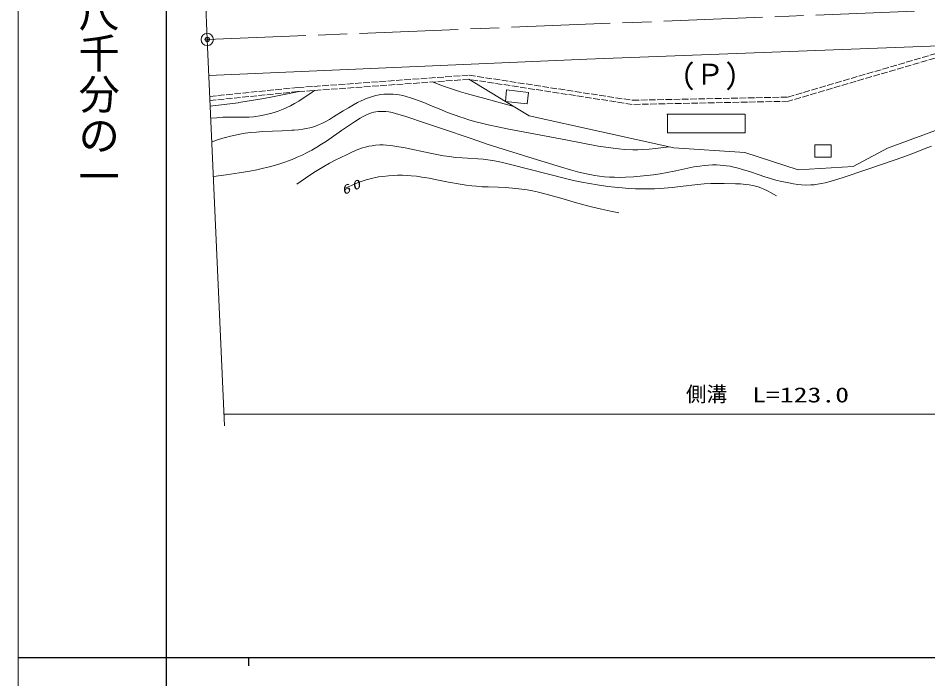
# Model space of a CAD drawing. Units: millimetres, scale not verified. Extents: x -64763 to 575237, y -104041 to 255959.
# Drawn here: x -64763 to 45761, y 78368 to 158684 of the extents above; entities that cross this region are included whole.
import ezdxf
from ezdxf.enums import TextEntityAlignment as Align

# ---------------------------------------------------------------- set-up
doc = ezdxf.new("R2010")
doc.units = ezdxf.units.MM
doc.header["$LTSCALE"] = 1000
doc.header["$PDMODE"] = 32
doc.header["$PDSIZE"] = 500
doc.linetypes.add('CHAIN', pattern=[18.5, 12, -1.5, 3.5, -1.5])
doc.linetypes.add('USER1', pattern=[1, 0.8, -0.2])
for name, color, linetype, lineweight in [('M-BGD', 7, 'Continuous', 13), ('M-BMK-LINE', 2, 'Continuous', 13), ('M-BMK-SRVR', 3, 'Continuous', 13), ('M-STR-HTXT', 7, 'Continuous', 13), ('M-TTL', 2, 'Continuous', 13), ('M-TTL-BAND', 7, 'Continuous', 25)]:
    doc.layers.add(name, color=color, linetype=linetype, lineweight=lineweight)
doc.layers.add('M-OTRS', color=6, linetype='Continuous')
doc.styles.add('@ＭＳ ゴシック', font='')
doc.styles.add('ＭＳ ゴシック', font='')
doc.styles.get('@ＭＳ ゴシック').set_extended_font_data('@MS Gothic')
doc.styles.get('ＭＳ ゴシック').set_extended_font_data('MS Gothic')

# ---------------------------------------------------------------- blocks, each defined once
blk = doc.blocks.new('BUHIN1')
at = {"color": 3, "linetype": 'Continuous', "lineweight": 13}
for radius in [750, 22.5]:
    blk.add_circle((0, 0), radius, dxfattribs=at)
blk = doc.blocks.new('BUHIN14')
at = {"color": 6, "linetype": 'Continuous', "lineweight": 13}
for radius in [50, 1.5]:
    blk.add_circle((0, 0), radius, dxfattribs=at)

msp = doc.modelspace()

# ---------------------------------------------------------------- linework, layer by layer
at = {"layer": 'M-BGD'}
for p, q in [((4333, 153719), (51360, 155485)), ((-41593, 151696), (4333, 153719)), ((-9991, 151251), (-5570, 148565)), ((-5570, 148565), (-5415, 149961)), ((-5415, 149961), (-2771, 149667)), ((-2771, 149667), (-2926, 148272)), ((-2926, 148272), (-5570, 148565)), ((-5570, 148565), (-2696, 146823)), ((14069, 147016), (23539, 147016)), ((14114, 144740), (14114, 147016)), ((23585, 144740), (23585, 147016)), ((-2696, 146823), (14905, 142919)), ((40852, 142886), (48357, 145645)), ((14114, 144740), (23585, 144740)), ((14905, 142919), (23520, 142347)), ((32028, 143278), (34001, 143278)), ((32028, 141767), (32028, 143278)), ((34001, 141767), (34001, 143278)), ((36679, 140664), (40852, 142886)), ((23520, 142347), (30016, 140261)), ((32028, 141767), (34001, 141767)), ((30016, 140261), (36679, 140664))]:
    msp.add_line(p, q, dxfattribs=at)
at = {"layer": 'M-BGD', "linetype": 'USER1'}
for p, q in [((28756, 149089), (50332, 155446)), ((50473, 154967), (28833, 148591)), ((-30816, 150250), (-9970, 151754)), ((-9970, 151754), (9887, 148702)), ((-9991, 151251), (-30773, 149752)), ((9854, 148202), (-9991, 151251)), ((-41481, 149173), (-30816, 150250)), ((-30773, 149752), (-41430, 148676)), ((28833, 148591), (9854, 148202)), ((9887, 148702), (28756, 149089))]:
    msp.add_line(p, q, dxfattribs=at)
at = {"layer": 'M-BGD'}
for points in [[(-14428, 150931), (-13335, 150517), (-12226, 150118), (-11886, 150004), (-11029, 149733), (-10165, 149482), (-8053, 148908), (-4537, 147939)], [(-41428, 147977), (-39744, 148182), (-38054, 148408), (-37955, 148423), (-36681, 148619), (-35399, 148837), (-34249, 149048), (-30639, 149761)], [(-41363, 146512), (-40629, 146582), (-39895, 146632), (-39786, 146637), (-39016, 146645), (-38236, 146634), (-37196, 146637), (-36678, 146663), (-36161, 146710), (-35142, 146860), (-34631, 146964), (-34114, 147089), (-33642, 147224), (-33166, 147381), (-32552, 147619), (-32107, 147819), (-31671, 148037), (-31173, 148310), (-30676, 148607), (-30009, 149034), (-29343, 149484), (-28747, 149898)], [(-41235, 143646), (-40421, 143918), (-39601, 144170), (-39562, 144181), (-38983, 144335), (-38389, 144471), (-37821, 144583), (-37191, 144685), (-36547, 144769), (-35812, 144842), (-35075, 144896), (-33866, 144950), (-32689, 144991), (-31502, 145053), (-31232, 145074), (-30702, 145121), (-30165, 145189), (-29752, 145260), (-29344, 145351), (-29010, 145444), (-28643, 145564), (-28273, 145706), (-27865, 145887), (-27454, 146091), (-26945, 146372), (-26443, 146671), (-25265, 147419), (-24641, 147802), (-24011, 148166), (-23518, 148429), (-23015, 148674), (-22878, 148736), (-22482, 148905), (-22078, 149056), (-21705, 149175), (-21317, 149278), (-20697, 149394), (-20330, 149436), (-19960, 149457), (-19580, 149458), (-19190, 149440), (-18475, 149353), (-18043, 149269), (-17606, 149164), (-17107, 149020), (-16614, 148857), (-15939, 148606), (-15259, 148332), (-14648, 148078), (-13620, 147644), (-12581, 147227), (-11788, 146929), (-10990, 146651), (-10698, 146555), (-10005, 146331), (-9305, 146127), (-8484, 145910), (-7648, 145710), (-6503, 145462), (-5343, 145232), (-4072, 144991), (1771, 143880), (5722, 143139), (6621, 142992), (7533, 142864), (8218, 142786), (8904, 142728), (9919, 142687), (10526, 142691), (11143, 142716), (11910, 142770), (12676, 142845), (14338, 143045)], [(-41048, 139435), (-39475, 139646), (-37904, 139877), (-36623, 140094), (-35778, 140258), (-34938, 140442), (-34220, 140618), (-33497, 140816), (-32857, 141012), (-32224, 141227), (-32055, 141288), (-31458, 141517), (-30858, 141770), (-30258, 142045), (-29665, 142338), (-29072, 142655), (-28480, 142994), (-27889, 143355), (-27308, 143734), (-27034, 143921), (-25478, 145009), (-23895, 146089), (-23207, 146514), (-22829, 146731), (-22433, 146935), (-22141, 147064), (-21844, 147174), (-21561, 147255), (-21295, 147309), (-21025, 147343), (-20733, 147359), (-20429, 147354), (-20093, 147328), (-19744, 147280), (-19324, 147198), (-18902, 147096), (-17652, 146720), (-15262, 145930), (-12947, 145145), (-10080, 144168), (-8929, 143760), (-7764, 143368), (-2714, 141781), (-731, 141168), (1260, 140572), (2347, 140259), (3215, 140022), (4087, 139805), (4692, 139673), (5310, 139559), (5883, 139476), (6459, 139412), (7067, 139366), (7688, 139339), (8349, 139331), (9011, 139343), (10001, 139395), (10810, 139458), (11616, 139542), (12439, 139647), (13259, 139773), (14105, 139923), (14949, 140093), (15145, 140135), (16239, 140375), (17346, 140597), (18067, 140712), (18584, 140776), (19114, 140821), (19595, 140843), (20085, 140845), (20534, 140827), (20991, 140788), (21277, 140753), (21728, 140681), (22185, 140588), (22726, 140455), (23263, 140302), (24207, 139997), (25149, 139672), (25968, 139395), (26628, 139193), (27301, 139009), (27979, 138844), (28673, 138696), (28890, 138654), (29433, 138555), (29980, 138476), (30429, 138430), (30888, 138403), (31564, 138407), (31970, 138438), (32373, 138490), (32834, 138570), (33302, 138673), (33913, 138832), (34532, 139014), (35350, 139271), (38466, 140320), (41564, 141384), (42840, 141823), (44146, 142313), (45444, 142822), (46199, 143138)], [(-30893, 138504), (-29866, 139215), (-28828, 139909), (-27616, 140659), (-26939, 141040), (-26244, 141409), (-24885, 142085), (-24289, 142368), (-23685, 142632), (-22944, 142904), (-22559, 143014), (-22159, 143108), (-21765, 143180), (-21368, 143231), (-20820, 143268), (-20411, 143269), (-19992, 143251), (-19504, 143207), (-19018, 143142), (-17725, 142904), (-14722, 142267), (-13908, 142103), (-13090, 141959), (-12368, 141851), (-11644, 141763), (-10808, 141690), (-8259, 141538), (-7695, 141472), (-7133, 141386), (-6446, 141258), (-5753, 141108), (-4770, 140871), (1722, 139202), (2716, 138969), (3723, 138754), (4646, 138576), (5583, 138416), (6880, 138231), (7736, 138128), (8604, 138043), (9424, 137982), (10245, 137942), (11027, 137924), (11808, 137925), (12558, 137947), (13308, 137988), (13707, 138019), (14689, 138111), (15680, 138224), (17833, 138474), (18607, 138536), (19383, 138577), (20200, 138600), (21019, 138603), (22414, 138565), (23020, 138532), (23632, 138477), (24060, 138420), (24483, 138344), (25145, 138171), (25490, 138048), (25838, 137903), (26279, 137692), (26714, 137462), (27390, 137079)], [(-25089, 138016), (-24280, 138361), (-23456, 138691), (-22466, 139028), (-21986, 139161), (-21491, 139278), (-20981, 139377), (-20458, 139457), (-19772, 139533), (-19214, 139572), (-18656, 139590), (-18077, 139588), (-17499, 139566), (-17022, 139533), (-16366, 139463), (-15712, 139372), (-14814, 139221), (-13909, 139049), (-12476, 138761), (-11042, 138493), (-10343, 138384), (-9641, 138294), (-9095, 138242), (-8379, 138193), (-7661, 138163), (-6452, 138127), (-5574, 138086), (-4688, 138024), (-3550, 137897), (-2918, 137801), (-2280, 137683), (-1528, 137521), (-779, 137340), (1163, 136805), (2787, 136334), (4423, 135879), (5071, 135714), (6130, 135466), (7204, 135235), (8232, 135024)]]:
    msp.add_lwpolyline(points, dxfattribs=at)
at = {"layer": 'M-BMK-LINE'}
for q in [(-43728, 198534), (-39703, 109120)]:
    msp.add_line((-41788, 156098), q, dxfattribs=at)
at = {"layer": 'M-BMK-LINE', "linetype": 'CHAIN'}
msp.add_line((-41788, 156098), (75534, 160799), dxfattribs=at)
at = {"layer": 'M-OTRS'}
msp.add_point((-41788, 156098), dxfattribs=at)
at = {"layer": 'M-STR-HTXT'}
msp.add_line((77744, 110524), (-39765, 110524), dxfattribs=at)
at = {"layer": 'M-TTL'}
msp.add_line((-64763, 255959), (-64763, -104041), dxfattribs=at)
at = {"layer": 'M-TTL-BAND'}
for p, q in [((-46763, 245959), (-46763, -104041)), ((-64763, 80959), (474237, 80959)), ((-36763, 80959), (-36763, 79959))]:
    msp.add_line(p, q, dxfattribs=at)

# ---------------------------------------------------------------- block references
at = {"layer": 'M-BMK-SRVR'}
msp.add_blockref('BUHIN1', (-41788, 156098), dxfattribs=at)
at = {"layer": 'M-OTRS'}
msp.add_blockref('BUHIN14', (-41788, 156098), dxfattribs=at)

# ---------------------------------------------------------------- texts
at = {"layer": 'M-BGD', "style": 'ＭＳ ゴシック'}
msp.add_text('(Ｐ)', height=2566, dxfattribs=at).set_placement((15796, 149819), align=Align.BOTTOM_LEFT)
at = {"layer": 'M-BGD', "insert": (-25206, 137157), "char_height": 1100, "attachment_point": 7, "rotation": 22.9, "style": 'ＭＳ ゴシック'}
msp.add_mtext('\\T1.33;\\W1.35;\\Q15;60', dxfattribs=at)
at = {"layer": 'M-STR-HTXT', "style": 'ＭＳ ゴシック'}
msp.add_text('側溝', height=1833, dxfattribs=at).set_placement((16374, 111516), align=Align.BOTTOM_LEFT)
at = {"layer": 'M-STR-HTXT', "style": 'ＭＳ ゴシック', "width": 1.35}
msp.add_text('L=123.0', height=1833, dxfattribs=at).set_placement((24412, 111420), align=Align.BOTTOM_LEFT)
at = {"layer": 'M-TTL-BAND', "style": '@ＭＳ ゴシック'}
msp.add_text('縮尺千分の一', height=3666, rotation=270, dxfattribs=at).set_placement((-54986, 136989), align=Align.MIDDLE_RIGHT)

doc.saveas('drawing.dxf')
